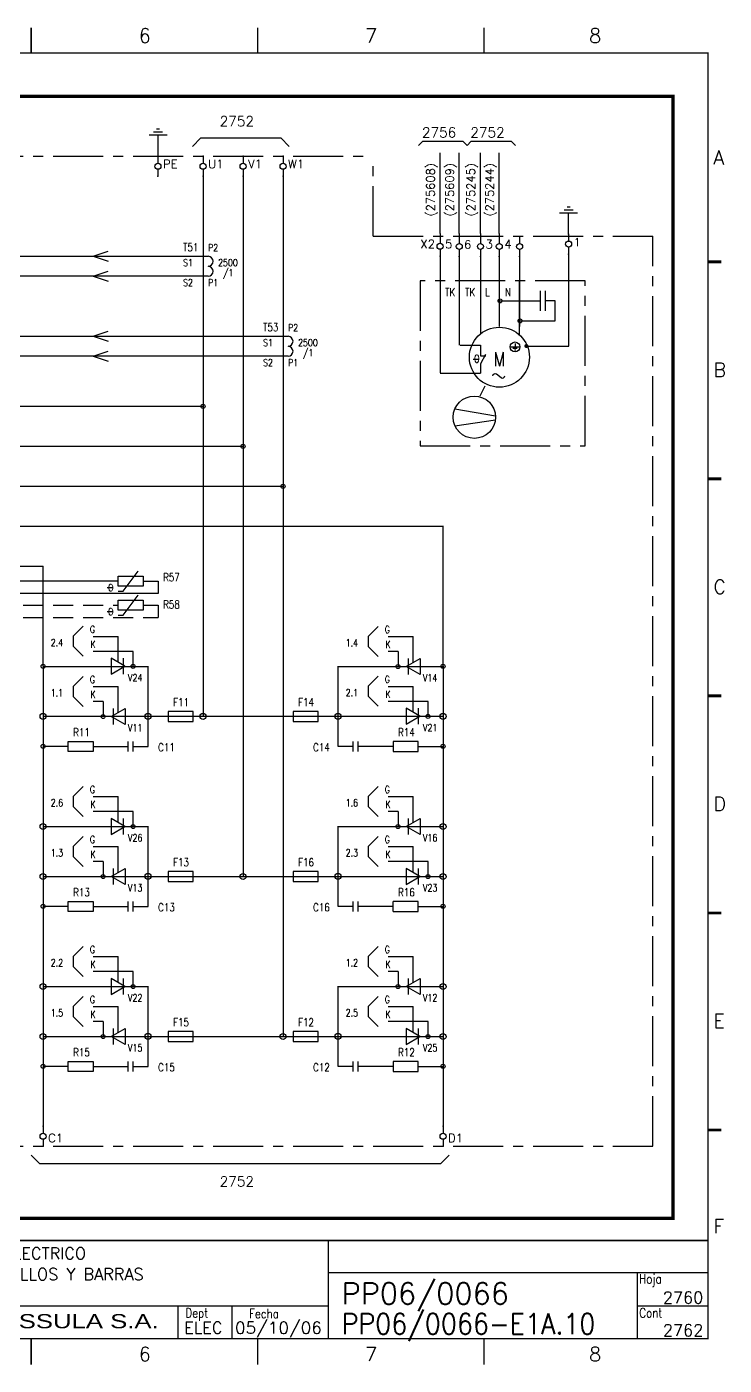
# Model space of a CAD drawing. Extents: x 437 to 897, y -43 to 292.
# Drawn here: x 723.1 to 897.5, y -42.5 to 292.1 of the extents above; entities that cross this region are included whole.
import ezdxf
from ezdxf.enums import TextEntityAlignment as Align

# ---------------------------------------------------------------- set-up
doc = ezdxf.new("R2010")
doc.units = 0
doc.header["$LTSCALE"] = 10
doc.header["$MEASUREMENT"] = 0
for name, pattern in [('CENTER', [2, 1.25, -0.25, 0.25, -0.25]), ('DASHDOT', [1, 0.5, -0.25, 0, -0.25]), ('DASHED', [0.75, 0.5, -0.25])]:
    doc.linetypes.add(name, pattern=pattern)
doc.layers.get('0').update_dxf_attribs({"linetype": 'CONTINUOUS'})
for name, color, linetype in [('1', 7, 'CONTINUOUS'), ('10', 5, 'CONTINUOUS'), ('2', 7, 'CONTINUOUS'), ('25', 3, 'CONTINUOUS'), ('25K', 4, 'DASHED'), ('25PK', 4, 'CENTER'), ('35', 2, 'CONTINUOUS'), ('50', 1, 'CONTINUOUS'), ('8', 1, 'CONTINUOUS'), ('9', 6, 'CONTINUOUS'), ('DIBUJO', 7, 'CONTINUOUS'), ('NODE', 7, 'CONTINUOUS')]:
    doc.layers.add(name, color=color, linetype=linetype)
doc.styles.add('ABBSTYLE', font='ROMANS.SHX', dxfattribs={"width": 0.8})
doc.styles.add('HELVETICA', font='HELV.SHX')
doc.styles.add('LABEL', font='SIMPLEX', dxfattribs={"width": 0.8, "height": 4})
doc.styles.add('ROMANS', font='romans')
doc.styles.get("Standard").update_dxf_attribs({"font": 'simplex'})

# ---------------------------------------------------------------- blocks, each defined once
blk = doc.blocks.new('newcajec')
at = {"layer": '1'}
for p, q in [((368, 14.06), (368, 0)), ((179.4, 6.93), (267.63, 6.93)), ((267.63, 6.93), (302.5, 6.93)), ((270.63, 6.91), (270.63, 0)), ((282.07, 6.93), (282.07, 0)), ((368, 6.93), (383, 6.93))]:
    blk.add_line(p, q, dxfattribs=at)
for points in [[(239.5, 272.5, 0.3, 0.3, 0), (239.5, 277.91, 0.3, 0.3, 0)], [(287.5, 272.5, 0.3, 0.3, 0), (287.5, 277.91, 0.3, 0.3, 0)], [(335.5, 272.5, 0.3, 0.3, 0), (335.5, 277.91, 0.3, 0.3, 0)], [(383.01, 228.23, 0.6, 0.6, 0), (385.82, 228.23, 0.6, 0.6, 0)], [(383.01, 182.23, 0.6, 0.6, 0), (385.82, 182.23, 0.6, 0.6, 0)], [(383.01, 136.23, 0.6, 0.6, 0), (385.82, 136.23, 0.6, 0.6, 0)], [(383.01, 90.23, 0.6, 0.6, 0), (385.82, 90.23, 0.6, 0.6, 0)], [(383.01, 44.23, 0.6, 0.6, 0), (385.82, 44.23, 0.6, 0.6, 0)], [(383, 20.8, 0.3, 0.3, 0), (179.4, 20.8, 0.3, 0.3, 0), (179.4, 0, 0.3, 0.3, 0)], [(302.5, 20.8, 0.3, 0.3, 0), (302.5, 0, 0.3, 0.3, 0)], [(302.5, 14, 0.3, 0.3, 0), (383, 14, 0.3, 0.3, 0)], [(239.5, -5.5, 0.3, 0.3, 0), (239.5, -0.09, 0.3, 0.3, 0)], [(287.5, -5.5, 0.3, 0.3, 0), (287.5, -0.09, 0.3, 0.3, 0)], [(335.5, -5.5, 0.3, 0.3, 0), (335.5, -0.09, 0.3, 0.3, 0)]]:
    blk.add_lwpolyline(points, format="xyseb", dxfattribs=at)
at = {"layer": '1', "const_width": 0.3}
blk.add_lwpolyline([(0, 0), (0, 272.5), (383, 272.5), (383, 0)], close=True, dxfattribs=at)
at = {"layer": '1', "style": 'ROMANS'}
for s, p in [('6', (262.29, 274.68)), ('7', (310.29, 274.68)), ('8', (357.79, 274.68)), ('A', (384.13, 248.84)), ('B', (384.13, 203.84)), ('C', (384.13, 157.84)), ('D', (384.13, 111.84)), ('E', (384.13, 65.84)), ('F', (384.13, 22.34)), ('6', (262.29, -4.82)), ('7', (310.29, -4.82)), ('8', (357.79, -4.82))]:
    blk.add_text(s, height=3, dxfattribs=at).set_placement(p)
at = {"layer": '1', "style": 'LABEL', "width": 0.8}
for s, p in [('Hoja', (368.38, 11.66)), ('Fecha', (285.71, 4.3)), ('Cont', (368.43, 4.46))]:
    blk.add_text(s, height=2, dxfattribs=at).set_placement(p)
blk.add_text('Dept', height=2, dxfattribs=at).set_placement((274.61, 4.44), align=Align.CENTER)
at = {"layer": '10', "style": 'ROMANS'}
for tag, p in [('REV41', (3.5, 18.74)), ('REV43', (77.7, 18.74)), ('REV31', (3.5, 14.58)), ('REV33', (77.7, 14.58)), ('REV21', (3.5, 10.42)), ('REV23', (77.7, 10.42)), ('REV11', (3.5, 6.27)), ('REV13', (77.7, 6.27))]:
    blk.add_attdef(tag, text='', height=2.5, dxfattribs=at).set_placement(p, align=Align.MIDDLE)
for tag, p, height in [('REV42', (8, 17.49), 2.5), ('SHEETNAME1', (100.5, 15.83), 2.5), ('DESIGNCHECK', (180.74, 14.83), 2.5), ('DOCUMENTTYPE', (216.43, 16.8), 2.5), ('NOTA', (305.32, 15.8), 3), ('REV32', (8, 13.33), 2.5), ('OBJECT', (216.43, 12.4), 2.5), ('REV22', (8, 9.17), 2.5), ('SHEETNAME2', (100.5, 11.67), 2.5), ('ORDER', (305.32, 7.3), 4.5), ('SHEETNAME3', (100.5, 7.51), 2.5), ('DRAWINGCHECK', (180.53, 7.71), 2.5), ('CUSTOMER', (216.43, 8.08), 2.5), ('REV12', (8, 5.01), 2.5), ('SHEETNAME4', (100.5, 3.35), 2.5), ('USER', (180.63, 0.71), 2.5), ('DEPARTMENT', (271.93, 1.05), 2.5), ('DOCUMENT_ID', (305.32, 0.93), 4.4)]:
    blk.add_attdef(tag, p, '', height=height, dxfattribs=at)
for tag, width, p, p2 in [('REV44', 1.221199, (84.53, 17.49), (98.48, 17.49)), ('REV34', 1.221199, (84.53, 13.33), (98.48, 13.33)), ('REV24', 1.221199, (84.53, 9.17), (98.48, 9.17)), ('REV14', 1.221199, (84.53, 5.01), (98.48, 5.01)), ('CREATED2', 7.039915, (282.71, 1.05), (301.14, 1.05))]:
    blk.add_attdef(tag, text='', height=2.5, dxfattribs=dict(at, width=width)).set_placement(p, p2, align=Align.FIT)
for tag, p in [('SHEET', (382, 7.43)), ('NEXTSHEET', (382, 0.5))]:
    blk.add_attdef(tag, text='', height=2.5, dxfattribs=at).set_placement(p, align=Align.RIGHT)
at = {"layer": 'DIBUJO', "color": 14, "style": 'HELVETICA', "width": 1.3}
blk.add_text('RUSSULA S.A.', height=3, dxfattribs=at).set_placement((229, 2.19))
blk = doc.blocks.new('NOD', base_point=(237.5, 170))
at = {"layer": 'NODE'}
blk.add_point((237.5, 170), dxfattribs=at)
blk = doc.blocks.new('$$PLU21C')
for p, q in [((0, 2.5), (0, 0.75)), ((0, -0.75), (0, -2.5))]:
    blk.add_line(p, q)
at = {"layer": '2'}
blk.add_circle((0, 0), 0.75, dxfattribs=at)
for p in [(0, 2.5), (0, -2.5)]:
    blk.add_blockref('NOD', p, dxfattribs=at)
at = {"layer": '8'}
blk.add_attdef('*A', (1.25, -0.5), '', height=2.15, dxfattribs=at)
at = {"layer": '9'}
blk.add_attdef('ID', text='', height=2.15, dxfattribs=at).set_placement((-1.25, -0.5), align=Align.RIGHT)
blk = doc.blocks.new('$$PLD12C')
for p, q in [((0, 2.5), (0, 0.75)), ((0, -0.75), (0, -2.5))]:
    blk.add_line(p, q)
at = {"layer": '2'}
blk.add_circle((0, 0), 0.75, dxfattribs=at)
for p in [(0, 2.5), (0, -2.5)]:
    blk.add_blockref('NOD', p, dxfattribs=at)
at = {"layer": '8'}
blk.add_attdef('*A', (1.25, -1.5), '', height=2.15, dxfattribs=at)
at = {"layer": '9'}
blk.add_attdef('ID', text='', height=2.15, dxfattribs=at).set_placement((-1.25, -1.5), align=Align.RIGHT)

msp = doc.modelspace()

# ---------------------------------------------------------------- linework, layer by layer
for p, q in [((766.6, 264.28), (764.48, 262.16)), ((766.6, 264.28), (786.6, 264.28)), ((786.6, 264.28), (788.72, 262.16)), ((822.11, 263.44), (821.05, 262.38)), ((822.11, 263.44), (832.11, 263.44)), ((832.11, 263.44), (833.17, 262.38)), ((834.23, 263.44), (833.17, 262.38)), ((834.23, 263.44), (844.23, 263.44)), ((844.23, 263.44), (845.29, 262.38)), ((726.26, 7.88), (724.14, 10)), ((726.26, 7.88), (826.6, 7.88)), ((826.6, 7.88), (828.72, 10))]:
    msp.add_line(p, q)
at = {"layer": '2', "color": 7}
for p, q in [((826.42, 240.42), (826.42, 260.57)), ((831.23, 240.42), (831.23, 260.57)), ((836.52, 240.42), (836.52, 260.57)), ((841.22, 240.42), (841.22, 260.57)), ((826.42, 240.42), (826.42, 238.57)), ((831.23, 240.42), (831.23, 238.57)), ((836.52, 240.42), (836.52, 238.57)), ((841.22, 240.42), (841.22, 238.57))]:
    msp.add_line(p, q, dxfattribs=at)
at = {"layer": '2', "color": 210}
for p, q in [((767.16, 255.95), (767.16, 119.7)), ((777.16, 255.95), (777.16, 79.7)), ((787.16, 255.95), (787.16, 39.7)), ((727.16, 132.2), (727.16, 17.2)), ((827.16, 132.2), (827.16, 15.95))]:
    msp.add_line(p, q, dxfattribs=at)
at = {"layer": '2', "color": 2}
for p, q in [((826.42, 234.65), (826.42, 205.55)), ((831.22, 234.95), (831.22, 212.45))]:
    msp.add_line(p, q, dxfattribs=at)
at = {"layer": '2', "color": 1}
for p, q in [((836.52, 234.65), (836.52, 215.25)), ((841.22, 235.21), (841.22, 217.15)), ((846.32, 234.65), (846.32, 217.15)), ((846.32, 215.15), (846.32, 228.55))]:
    msp.add_line(p, q, dxfattribs=at)
at = {"layer": '2', "color": 3}
for p, q in [((858.62, 212.25), (858.62, 235.25)), ((848.12, 212.25), (858.62, 212.25))]:
    msp.add_line(p, q, dxfattribs=at)
at = {"layer": '2', "color": 4, "linetype": 'CENTER'}
msp.add_line((469.66, 12.2), (879.66, 12.2), dxfattribs=at)
msp.add_line((469.66, 12.2), (879.66, 12.2), dxfattribs=at)
at = {"layer": '2', "color": 3, "linetype": 'DASHDOT', "const_width": 0.84}
msp.add_lwpolyline([(449.66, 274.7), (884.66, 274.7), (884.66, -5.8), (449.66, -5.8), (449.66, 274.7)], dxfattribs=at)
at = {"layer": '25', "linetype": 'Continuous'}
for p, q in [((844.12, 212.05), (846.22, 212.05)), ((844.65, 211.7), (845.7, 211.7)), ((845, 211.35), (845.35, 211.35)), ((845.17, 212.93), (845.17, 212.05))]:
    msp.add_line(p, q, dxfattribs=at)
at = {"layer": '25'}
for p, q in [((834.66, 208.97), (836.12, 208.97)), ((743.17, 151.86), (744.66, 151.86)), ((743.17, 145.88), (744.66, 145.88)), ((737.16, 142.2), (734.66, 139.7)), ((810.91, 142.17), (808.41, 139.67)), ((734.66, 139.7), (734.66, 137.2)), ((734.66, 137.2), (737.16, 134.7)), ((808.41, 139.67), (808.41, 137.17)), ((808.41, 137.17), (810.91, 134.67)), ((737.16, 129.67), (734.66, 127.17)), ((734.66, 127.17), (734.66, 124.67)), ((810.91, 129.7), (808.41, 127.2)), ((808.41, 127.2), (808.41, 124.7)), ((734.66, 124.67), (737.16, 122.17)), ((808.41, 124.7), (810.91, 122.2)), ((737.16, 102.17), (734.66, 99.67)), ((810.91, 102.17), (808.41, 99.67)), ((734.66, 99.67), (734.66, 97.17)), ((734.66, 97.17), (737.16, 94.67)), ((808.41, 99.67), (808.41, 97.17)), ((808.41, 97.17), (810.91, 94.67)), ((737.16, 89.67), (734.66, 87.17)), ((734.66, 87.17), (734.66, 84.67)), ((810.91, 89.67), (808.41, 87.17)), ((808.41, 87.17), (808.41, 84.67)), ((734.66, 84.67), (737.16, 82.17)), ((808.41, 84.67), (810.91, 82.17)), ((737.16, 62.17), (734.66, 59.67)), ((810.91, 62.17), (808.41, 59.67)), ((734.66, 59.67), (734.66, 57.17)), ((734.66, 57.17), (737.16, 54.67)), ((808.41, 59.67), (808.41, 57.17)), ((808.41, 57.17), (810.91, 54.67)), ((737.16, 49.67), (734.66, 47.17)), ((734.66, 47.17), (734.66, 44.67)), ((810.91, 49.67), (808.41, 47.17)), ((808.41, 47.17), (808.41, 44.67)), ((734.66, 44.67), (737.16, 42.17)), ((808.41, 44.67), (810.91, 42.17))]:
    msp.add_line(p, q, dxfattribs=at)
at = {"layer": '25', "linetype": 'Continuous'}
msp.add_lwpolyline([(847.75, 212.28, 0.5, 0.5, 1), (848.25, 212.28, 0.5, 0.5, 1)], format="xyseb", close=True, dxfattribs=at)
msp.add_lwpolyline([(839.6, 204.83, -0.619604), (840.5, 205.28), (841.7, 204.38, 0.618034), (842.6, 204.83, -1)], format="xyb", dxfattribs=at)
msp.add_circle((845.17, 212.05), 1.23, dxfattribs=at)
at = {"layer": '25K'}
for p, q in [((836.48, 199.79), (837.73, 202.29)), ((722.16, 147.47), (745.91, 147.47)), ((752.16, 147.47), (755.91, 147.47)), ((755.91, 147.47), (755.91, 144.42)), ((722.16, 144.42), (755.91, 144.42))]:
    msp.add_line(p, q, dxfattribs=at)
at = {"layer": '25PK'}
for p, q in [((469.66, 259.7), (809.66, 259.7)), ((469.66, 259.7), (809.66, 259.7)), ((809.66, 239.7), (809.66, 259.7)), ((809.66, 239.7), (809.66, 259.7)), ((809.66, 239.7), (879.66, 239.7)), ((809.66, 239.7), (879.66, 239.7)), ((879.66, 12.2), (879.66, 239.7)), ((879.66, 12.2), (879.66, 239.7))]:
    msp.add_line(p, q, dxfattribs=at)
msp.add_lwpolyline([(821.42, 228.55), (821.42, 187.3), (862.67, 187.3), (862.67, 228.55)], close=True, dxfattribs=at)
at = {"layer": '35', "linetype": 'Continuous'}
for p, q in [((758.16, 264.94), (753.66, 264.94)), ((757.03, 265.69), (754.78, 265.69)), ((756.28, 266.44), (755.53, 266.44)), ((755.91, 259.7), (755.91, 264.94)), ((860.82, 245.5), (856.32, 245.5)), ((859.7, 246.25), (857.45, 246.25)), ((858.95, 247), (858.2, 247)), ((858.57, 240.25), (858.57, 245.5))]:
    msp.add_line(p, q, dxfattribs=at)
at = {"layer": '35'}
for p, q in [((709.66, 234.7), (768.41, 234.7)), ((739.66, 234.7), (743.41, 235.95)), ((739.66, 234.7), (743.41, 233.45)), ((739.66, 229.7), (743.41, 230.95)), ((768.41, 229.7), (709.66, 229.7)), ((739.66, 229.7), (743.41, 228.45)), ((851.42, 226.05), (851.42, 221.05)), ((852.67, 226.05), (852.67, 221.05)), ((841.42, 223.55), (851.42, 223.55)), ((855.17, 223.55), (852.67, 223.55)), ((855.17, 218.55), (855.17, 223.55)), ((846.42, 218.55), (855.17, 218.55)), ((703.41, 214.7), (788.41, 214.7)), ((739.66, 214.7), (743.41, 215.95)), ((739.66, 214.7), (743.41, 213.45)), ((739.66, 209.7), (743.41, 210.95)), ((831.42, 212.47), (836.53, 212.47)), ((836.53, 212.47), (836.53, 209.85)), ((788.41, 209.7), (709.66, 209.7)), ((739.66, 209.7), (743.41, 208.45)), ((837.81, 210.14), (836.53, 207.85)), ((836.53, 209.85), (837.85, 209.85)), ((836.53, 207.85), (836.53, 205.47)), ((826.42, 205.47), (836.53, 205.47)), ((689.66, 197.2), (767.16, 197.2)), ((689.66, 187.2), (777.16, 187.2)), ((689.66, 177.2), (787.16, 177.2)), ((689.66, 167.2), (827.26, 167.2)), ((827.16, 132.17), (827.16, 167.2)), ((689.6, 157.27), (727.16, 157.27)), ((727.16, 132.2), (727.16, 157.27)), ((745.91, 154.7), (752.16, 154.7)), ((745.91, 152.2), (745.91, 154.7)), ((747.16, 150.95), (750.91, 155.95)), ((750.91, 155.95), (750.91, 155.95)), ((752.16, 154.7), (752.16, 152.2)), ((745.91, 153.45), (583.41, 153.45)), ((752.16, 152.2), (745.91, 152.2)), ((745.91, 150.95), (747.16, 150.95)), ((752.16, 153.45), (755.91, 153.45)), ((755.91, 153.45), (755.91, 150.41)), ((755.91, 150.41), (700.46, 150.41)), ((745.91, 148.72), (752.16, 148.72)), ((745.91, 146.22), (745.91, 148.72)), ((747.16, 144.97), (750.91, 149.97)), ((750.91, 149.97), (750.91, 149.97)), ((752.16, 148.72), (752.16, 146.22)), ((752.16, 146.22), (745.91, 146.22)), ((745.91, 144.97), (747.16, 144.97)), ((739.66, 139.67), (745.93, 139.67)), ((745.93, 133.31), (745.93, 139.67)), ((813.41, 139.64), (819.68, 139.64)), ((819.66, 133.16), (819.66, 139.64)), ((749.66, 135.92), (739.66, 135.92)), ((744.16, 134.2), (744.16, 130.2)), ((747.62, 132.2), (744.16, 134.2)), ((747.16, 134.2), (747.16, 130.2)), ((749.66, 132.2), (749.66, 135.92)), ((815.91, 135.89), (813.41, 135.89)), ((815.91, 135.89), (815.91, 132.14)), ((817.95, 132.17), (821.41, 134.17)), ((818.41, 134.17), (818.41, 130.17)), ((821.41, 134.17), (821.41, 130.17)), ((744.16, 130.2), (747.62, 132.2)), ((821.41, 130.17), (817.95, 132.17)), ((813.41, 127.17), (819.68, 127.17)), ((819.68, 120.81), (819.68, 127.17)), ((739.66, 127.14), (745.93, 127.14)), ((745.91, 120.66), (745.91, 127.14)), ((742.16, 123.39), (739.66, 123.39)), ((742.16, 123.39), (742.16, 119.64)), ((744.2, 119.67), (747.66, 121.67)), ((744.66, 121.67), (744.66, 117.67)), ((747.66, 121.67), (747.66, 117.67)), ((764.66, 120.92), (758.41, 120.92)), ((758.41, 120.92), (758.41, 118.42)), ((764.66, 118.42), (764.66, 120.92)), ((795.91, 120.92), (789.66, 120.92)), ((789.66, 120.92), (789.66, 118.42)), ((795.91, 118.42), (795.91, 120.92)), ((823.41, 123.42), (813.41, 123.42)), ((821.37, 119.7), (817.91, 121.7)), ((817.91, 121.7), (817.91, 117.7)), ((820.91, 121.7), (820.91, 117.7)), ((823.41, 119.7), (823.41, 123.42)), ((747.66, 117.67), (744.2, 119.67)), ((753.41, 112.17), (753.41, 119.7)), ((758.41, 118.42), (764.66, 118.42)), ((789.66, 118.42), (795.91, 118.42)), ((800.91, 112.17), (800.91, 119.7)), ((817.91, 117.7), (821.37, 119.7)), ((733.41, 112.17), (727.16, 112.17)), ((733.41, 113.42), (739.66, 113.42)), ((733.41, 110.92), (733.41, 113.42)), ((739.66, 110.92), (733.41, 110.92)), ((739.66, 113.42), (739.66, 110.92)), ((739.66, 112.17), (748.41, 112.17)), ((748.41, 110.92), (748.41, 113.42)), ((749.66, 110.92), (749.66, 113.42)), ((749.66, 112.17), (753.41, 112.17)), ((804.66, 112.17), (800.91, 112.17)), ((804.66, 110.92), (804.66, 113.42)), ((805.91, 110.92), (805.91, 113.42)), ((814.66, 112.17), (805.91, 112.17)), ((820.91, 113.42), (814.66, 113.42)), ((814.66, 113.42), (814.66, 110.92)), ((814.66, 110.92), (820.91, 110.92)), ((820.91, 110.92), (820.91, 113.42)), ((820.91, 112.17), (827.16, 112.17)), ((739.66, 99.64), (745.93, 99.64)), ((745.93, 93.28), (745.93, 99.64)), ((813.41, 99.64), (819.68, 99.64)), ((819.66, 93.16), (819.66, 99.64)), ((749.66, 95.89), (739.66, 95.89)), ((744.16, 94.17), (744.16, 90.17)), ((747.62, 92.17), (744.16, 94.17)), ((747.16, 94.17), (747.16, 90.17)), ((749.66, 92.17), (749.66, 95.89)), ((815.91, 95.89), (813.41, 95.89)), ((815.91, 95.89), (815.91, 92.14)), ((817.95, 92.17), (821.41, 94.17)), ((818.41, 94.17), (818.41, 90.17)), ((821.41, 94.17), (821.41, 90.17)), ((744.16, 90.17), (747.62, 92.17)), ((821.41, 90.17), (817.95, 92.17)), ((739.66, 87.14), (745.93, 87.14)), ((745.91, 80.66), (745.91, 87.14)), ((813.41, 87.14), (819.68, 87.14)), ((819.68, 80.78), (819.68, 87.14)), ((742.16, 83.39), (739.66, 83.39)), ((742.16, 83.39), (742.16, 79.64)), ((744.2, 79.67), (747.66, 81.67)), ((744.66, 81.67), (744.66, 77.67)), ((747.66, 81.67), (747.66, 77.67)), ((764.66, 80.92), (758.41, 80.92)), ((758.41, 80.92), (758.41, 78.42)), ((764.66, 78.42), (764.66, 80.92)), ((795.91, 80.92), (789.66, 80.92)), ((789.66, 80.92), (789.66, 78.42)), ((795.91, 78.42), (795.91, 80.92)), ((823.41, 83.39), (813.41, 83.39)), ((821.37, 79.67), (817.91, 81.67)), ((817.91, 81.67), (817.91, 77.67)), ((820.91, 81.67), (820.91, 77.67)), ((823.41, 79.67), (823.41, 83.39)), ((747.66, 77.67), (744.2, 79.67)), ((753.41, 72.17), (753.41, 79.7)), ((758.41, 78.42), (764.66, 78.42)), ((789.66, 78.42), (795.91, 78.42)), ((800.91, 72.17), (800.91, 79.7)), ((817.91, 77.67), (821.37, 79.67)), ((733.41, 72.17), (727.16, 72.17)), ((733.41, 73.42), (739.66, 73.42)), ((733.41, 70.92), (733.41, 73.42)), ((739.66, 70.92), (733.41, 70.92)), ((739.66, 73.42), (739.66, 70.92)), ((739.66, 72.17), (748.41, 72.17)), ((748.41, 70.92), (748.41, 73.42)), ((749.66, 70.92), (749.66, 73.42)), ((749.66, 72.17), (753.41, 72.17)), ((804.66, 72.17), (800.91, 72.17)), ((804.66, 70.92), (804.66, 73.42)), ((805.91, 70.92), (805.91, 73.42)), ((814.66, 72.17), (805.91, 72.17)), ((820.91, 73.42), (814.66, 73.42)), ((814.66, 70.92), (814.66, 73.42)), ((814.66, 70.92), (820.91, 70.92)), ((820.91, 70.92), (820.91, 73.42)), ((820.91, 72.17), (827.16, 72.17)), ((739.66, 59.64), (745.93, 59.64)), ((745.93, 53.28), (745.93, 59.64)), ((813.41, 59.64), (819.68, 59.64)), ((819.66, 53.16), (819.66, 59.64)), ((749.66, 55.89), (739.66, 55.89)), ((747.62, 52.17), (744.16, 54.17)), ((744.16, 54.17), (744.16, 50.17)), ((747.16, 54.17), (747.16, 50.17)), ((749.66, 52.17), (749.66, 55.89)), ((815.91, 55.89), (813.41, 55.89)), ((815.91, 55.89), (815.91, 52.14)), ((817.95, 52.17), (821.41, 54.17)), ((818.41, 54.17), (818.41, 50.17)), ((821.41, 54.17), (821.41, 50.17)), ((744.16, 50.17), (747.62, 52.17)), ((821.41, 50.17), (817.95, 52.17)), ((739.66, 47.14), (745.93, 47.14)), ((745.91, 40.66), (745.91, 47.14)), ((813.41, 47.14), (819.68, 47.14)), ((819.68, 40.78), (819.68, 47.14)), ((742.16, 43.39), (739.66, 43.39)), ((742.16, 43.39), (742.16, 39.64)), ((744.2, 39.67), (747.66, 41.67)), ((744.66, 41.67), (744.66, 37.67)), ((747.66, 41.67), (747.66, 37.67)), ((764.66, 40.92), (758.41, 40.92)), ((758.41, 40.92), (758.41, 38.42)), ((764.66, 38.42), (764.66, 40.92)), ((795.91, 40.92), (789.66, 40.92)), ((789.66, 40.92), (789.66, 38.42)), ((795.91, 38.42), (795.91, 40.92)), ((823.41, 43.39), (813.41, 43.39)), ((821.37, 39.67), (817.91, 41.67)), ((817.91, 41.67), (817.91, 37.67)), ((820.91, 41.67), (820.91, 37.67)), ((823.41, 39.67), (823.41, 43.39)), ((747.66, 37.67), (744.2, 39.67)), ((753.41, 32.17), (753.41, 39.7)), ((758.41, 38.42), (764.66, 38.42)), ((789.66, 38.42), (795.91, 38.42)), ((800.91, 32.17), (800.91, 39.7)), ((817.91, 37.67), (821.37, 39.67)), ((733.41, 32.17), (727.16, 32.17)), ((733.41, 33.42), (739.66, 33.42)), ((733.41, 30.92), (733.41, 33.42)), ((739.66, 30.92), (733.41, 30.92)), ((739.66, 33.42), (739.66, 30.92)), ((739.66, 32.17), (748.41, 32.17)), ((748.41, 30.92), (748.41, 33.42)), ((749.66, 30.92), (749.66, 33.42)), ((749.66, 32.17), (753.41, 32.17)), ((804.66, 32.17), (800.91, 32.17)), ((804.66, 30.92), (804.66, 33.42)), ((805.91, 30.92), (805.91, 33.42)), ((814.66, 32.17), (805.91, 32.17)), ((820.91, 33.42), (814.66, 33.42)), ((814.66, 33.42), (814.66, 30.92)), ((814.66, 30.92), (820.91, 30.92)), ((820.91, 30.92), (820.91, 33.42)), ((820.91, 32.17), (827.16, 32.17))]:
    msp.add_line(p, q, dxfattribs=at)
for centre in [(841.42, 223.55), (846.42, 218.55), (767.16, 197.2), (777.16, 187.2), (787.16, 177.2), (749.66, 132.17), (815.91, 132.14), (742.16, 119.64), (823.41, 119.67), (727.16, 112.2), (827.16, 112.2), (749.66, 92.14), (815.91, 92.14), (742.16, 79.64), (823.41, 79.64), (727.16, 72.2), (827.16, 72.2), (749.66, 52.14), (815.91, 52.14), (742.16, 39.64), (823.41, 39.64), (727.16, 32.2), (827.16, 32.2)]:
    msp.add_circle(centre, 0.5, dxfattribs=at)
at = {"layer": '35', "color": 210}
for centre in [(727.16, 132.2), (827.16, 132.2)]:
    msp.add_circle(centre, 0.5, dxfattribs=at)
at = {"layer": '35'}
for centre in [(768.41, 233.45), (768.41, 230.95), (788.41, 213.45), (788.41, 210.95)]:
    msp.add_arc(centre, 1.25, 270, 90, dxfattribs=at)
at = {"layer": '50', "linetype": 'Continuous'}
for p, q in [((830.11, 196.53), (840.29, 194.84)), ((830.14, 192.35), (840.26, 193.79))]:
    msp.add_line(p, q, dxfattribs=at)
at = {"layer": '50', "color": 210}
for p, q in [((727.16, 132.17), (753.41, 132.17)), ((753.41, 119.7), (753.41, 132.2)), ((800.91, 119.7), (800.91, 132.2)), ((800.91, 132.17), (827.16, 132.17)), ((727.16, 119.7), (827.16, 119.7)), ((727.16, 92.17), (753.41, 92.17)), ((753.41, 79.7), (753.41, 92.2)), ((800.91, 79.7), (800.91, 92.2)), ((800.91, 92.17), (827.16, 92.17)), ((727.16, 79.67), (827.16, 79.67)), ((727.16, 52.17), (753.41, 52.17)), ((753.41, 39.7), (753.41, 52.2)), ((800.91, 39.7), (800.91, 52.2)), ((800.91, 52.17), (827.16, 52.17)), ((727.16, 39.67), (827.16, 39.67))]:
    msp.add_line(p, q, dxfattribs=at)
at = {"layer": '50', "linetype": 'Continuous'}
for centre, radius in [((841.25, 209.47), 7.5), ((835, 194.47), 5.3)]:
    msp.add_circle(centre, radius, dxfattribs=at)
at = {"layer": '50', "color": 210}
for centre in [(727.16, 119.67), (753.41, 119.7), (767.16, 119.67), (827.16, 119.67), (827.16, 92.14), (727.16, 79.64), (777.16, 79.64), (800.91, 79.7), (827.16, 79.64), (727.16, 52.14), (827.16, 52.14), (727.16, 39.64), (753.41, 39.7), (787.16, 39.64), (800.91, 39.7), (827.16, 39.64)]:
    msp.add_circle(centre, 0.75, dxfattribs=at)
at = {"layer": '50', "color": 6}
for centre in [(800.91, 119.7), (727.16, 92.14), (753.41, 79.7)]:
    msp.add_circle(centre, 0.75, dxfattribs=at)

# ---------------------------------------------------------------- block references
at = {"layer": '2', "color": 7}
ref = msp.add_blockref('newcajec', (441.71, -35.87), dxfattribs=dict(at, xscale=1.179386999999981, yscale=1.179386999999981, zscale=1.179387))
ref.add_attrib('DOCUMENT_ID', 'PP06/0066-E1A.10', (801.8, -34.76), dxfattribs={"layer": '10', "height": 5.1893, "style": 'ROMANS', "width": 0.9})
ref.add_attrib('ORDER', 'PP06/0066', (801.8, -27.25), dxfattribs={"layer": '10', "height": 5.307, "style": 'ROMANS'})
ref.add_attrib('OBJECT', 'TREN DE ROLLOS Y BARRAS', (696.96, -21.24), dxfattribs={"layer": '10', "height": 2.9485, "style": 'ROMANS'})
ref.add_attrib('DOCUMENTTYPE', 'ESQUEMA ELECTRICO', (696.96, -16.05), dxfattribs={"layer": '10', "height": 2.9485, "style": 'ROMANS'})
ref.add_attrib('CREATED2', '05/10/06', dxfattribs={"layer": '10', "height": 2.948, "style": 'ROMANS', "width": 0.961976}).set_placement((775.13, -34.63), (796.87, -34.63), align=Align.FIT)
ref.add_attrib('DEPARTMENT', 'ELEC', (762.42, -34.63), dxfattribs={"layer": '10', "height": 2.948, "style": 'ROMANS'})
ref.add_attrib('NEXTSHEET', '2762', dxfattribs={"layer": '10', "height": 2.948, "style": 'ROMANS'}).set_placement((892.23, -35.28), align=Align.RIGHT)
ref.add_attrib('SHEET', '2760', dxfattribs={"layer": '10', "height": 2.948, "style": 'ROMANS'}).set_placement((892.23, -27.1), align=Align.RIGHT)
for name, p, values in [('$$PLU21C', (755.89, 257.2), {'*A': 'PE'}), ('$$PLU21C', (767.16, 257.2), {'*A': 'U1'}), ('$$PLU21C', (777.16, 257.2), {'*A': 'V1'}), ('$$PLU21C', (787.16, 257.2), {'*A': 'W1'}), ('$$PLU21C', (826.42, 237.19), {'ID': 'X2', '*A': '5'}), ('$$PLU21C', (836.52, 237.15), {'*A': '3'}), ('$$PLU21C', (841.22, 237.15), {'*A': '4'}), ('$$PLD12C', (727.16, 14.7), {'*A': 'C1'}), ('$$PLD12C', (827.16, 14.7), {'*A': 'D1'})]:
    msp.add_blockref(name, p, dxfattribs=at).add_auto_attribs(values)
ref = msp.add_blockref('$$PLU21C', (831.22, 237.15), dxfattribs=at)
ref.add_attrib('*A', '6', (832.47, 236.65), dxfattribs={"layer": '8', "height": 2})
msp.add_blockref('$$PLU21C', (846.32, 237.14), dxfattribs=at)
ref = msp.add_blockref('$$PLU21C', (858.57, 237.75), dxfattribs=at)
ref.add_attrib('*A', '1', (859.82, 237.25), dxfattribs={"layer": '8', "height": 2})

# ---------------------------------------------------------------- texts
at = {"layer": '2', "color": 7, "style": 'ROMANS'}
for s, p in [('2752', (771.32, 267.2)), ('2756', (821.88, 264.41)), ('2752', (833.99, 264.41)), ('2752', (771.32, 2.16))]:
    msp.add_text(s, height=2.5, dxfattribs=at).set_placement(p)
at = {"layer": '2', "color": 210}
for s, p in [('(275608)', (825.07, 244.66)), ('(275609)', (829.88, 244.66)), ('(275245)', (835.17, 244.66)), ('(275244)', (839.85, 244.66))]:
    msp.add_text(s, height=2.1, rotation=90, dxfattribs=at).set_placement(p)
at = {"layer": '25', "style": 'ABBSTYLE', "width": 0.8}
for s, height, p in [('T51', 2, (762.16, 235.95)), ('P2', 1.8, (768.41, 235.95)), ('S1', 1.8, (762.16, 232.2)), ('2500', 1.8, (770.91, 232.2)), ('/1', 1.8, (772.16, 229.7)), ('S2', 1.8, (762.16, 227.2)), ('P1', 1.8, (768.41, 227.2)), ('TK', 2, (827.67, 224.77)), ('TK', 2, (832.67, 224.77)), ('L', 2, (837.67, 224.77)), ('N', 2, (842.67, 224.77)), ('T53', 2, (782.16, 215.95)), ('P2', 1.8, (788.41, 215.95)), ('S1', 1.8, (782.16, 212.2)), ('2500', 1.8, (790.91, 212.2)), ('/1', 1.8, (792.16, 209.7)), ('S2', 1.8, (782.16, 207.2)), ('P1', 1.8, (788.41, 207.2)), ('0', 2, (834.93, 208.1)), ('R57', 2, (757.16, 153.45)), ('O', 1.8, (743.41, 150.95)), ('R58', 2, (757.16, 146.66)), ('O', 1.8, (743.41, 144.97)), ('2.4', 1.8, (729.07, 137.2)), ('1.4', 1.8, (802.82, 137.17)), ('V24', 1.8, (748.41, 128.45)), ('V14', 1.8, (822.16, 128.42)), ('1.1', 1.8, (729.07, 124.67)), ('F11', 2, (759.66, 122.2)), ('F14', 2, (790.91, 122.2)), ('2.1', 1.8, (802.82, 124.7)), ('V11', 1.8, (748.41, 115.92)), ('V21', 1.8, (822.16, 115.95)), ('R11', 2, (734.66, 114.7)), ('R14', 2, (815.91, 114.7)), ('C11', 2, (755.91, 110.95)), ('C14', 2, (794.66, 110.95)), ('2.6', 1.8, (729.07, 97.17)), ('1.6', 1.8, (802.82, 97.17)), ('V26', 1.8, (748.41, 88.42)), ('V16', 1.8, (822.16, 88.42)), ('1.3', 1.8, (729.07, 84.67)), ('F13', 2, (759.66, 82.2)), ('F16', 2, (790.91, 82.2)), ('2.3', 1.8, (802.82, 84.67)), ('V13', 1.8, (748.41, 75.92)), ('V23', 1.8, (822.16, 75.92)), ('R13', 2, (734.66, 74.7)), ('R16', 2, (815.91, 74.7)), ('C13', 2, (755.91, 70.95)), ('C16', 2, (794.66, 70.95)), ('2.2', 1.8, (729.07, 57.17)), ('1.2', 1.8, (802.82, 57.17)), ('V22', 1.8, (748.41, 48.42)), ('V12', 1.8, (822.16, 48.42)), ('1.5', 1.8, (729.07, 44.67)), ('F15', 2, (759.66, 42.2)), ('F12', 2, (790.91, 42.2)), ('2.5', 1.8, (802.82, 44.67)), ('V15', 1.8, (748.41, 35.92)), ('V25', 1.8, (822.16, 35.92)), ('R15', 2, (734.66, 34.7)), ('R12', 2, (815.91, 34.7)), ('C15', 2, (755.91, 30.95)), ('C12', 2, (794.66, 30.95))]:
    msp.add_text(s, height=height, dxfattribs=at).set_placement(p)
at = {"layer": '25', "linetype": 'Continuous', "style": 'ABBSTYLE', "width": 0.8}
msp.add_text('M', height=3.5, dxfattribs=at).set_placement((841.25, 208.97), align=Align.MIDDLE)
at = {"layer": '25', "style": 'ABBSTYLE', "width": 0.8}
for s, p in [('G', (739.49, 141.43)), ('G', (813.24, 141.4)), ('K', (739.66, 137.69)), ('K', (813.41, 137.66)), ('G', (739.49, 128.9)), ('G', (813.24, 128.93)), ('K', (739.66, 125.16)), ('K', (813.41, 125.19)), ('G', (739.49, 101.4)), ('G', (813.24, 101.4)), ('K', (739.66, 97.66)), ('K', (813.41, 97.66)), ('G', (739.49, 88.9)), ('G', (813.24, 88.9)), ('K', (739.66, 85.16)), ('K', (813.41, 85.16)), ('G', (739.49, 61.4)), ('G', (813.24, 61.4)), ('K', (739.66, 57.66)), ('K', (813.41, 57.66)), ('G', (739.49, 48.9)), ('G', (813.24, 48.9)), ('K', (739.66, 45.16)), ('K', (813.41, 45.16))]:
    msp.add_text(s, height=1.8, dxfattribs=at).set_placement(p, align=Align.MIDDLE)

doc.saveas('drawing.dxf')
